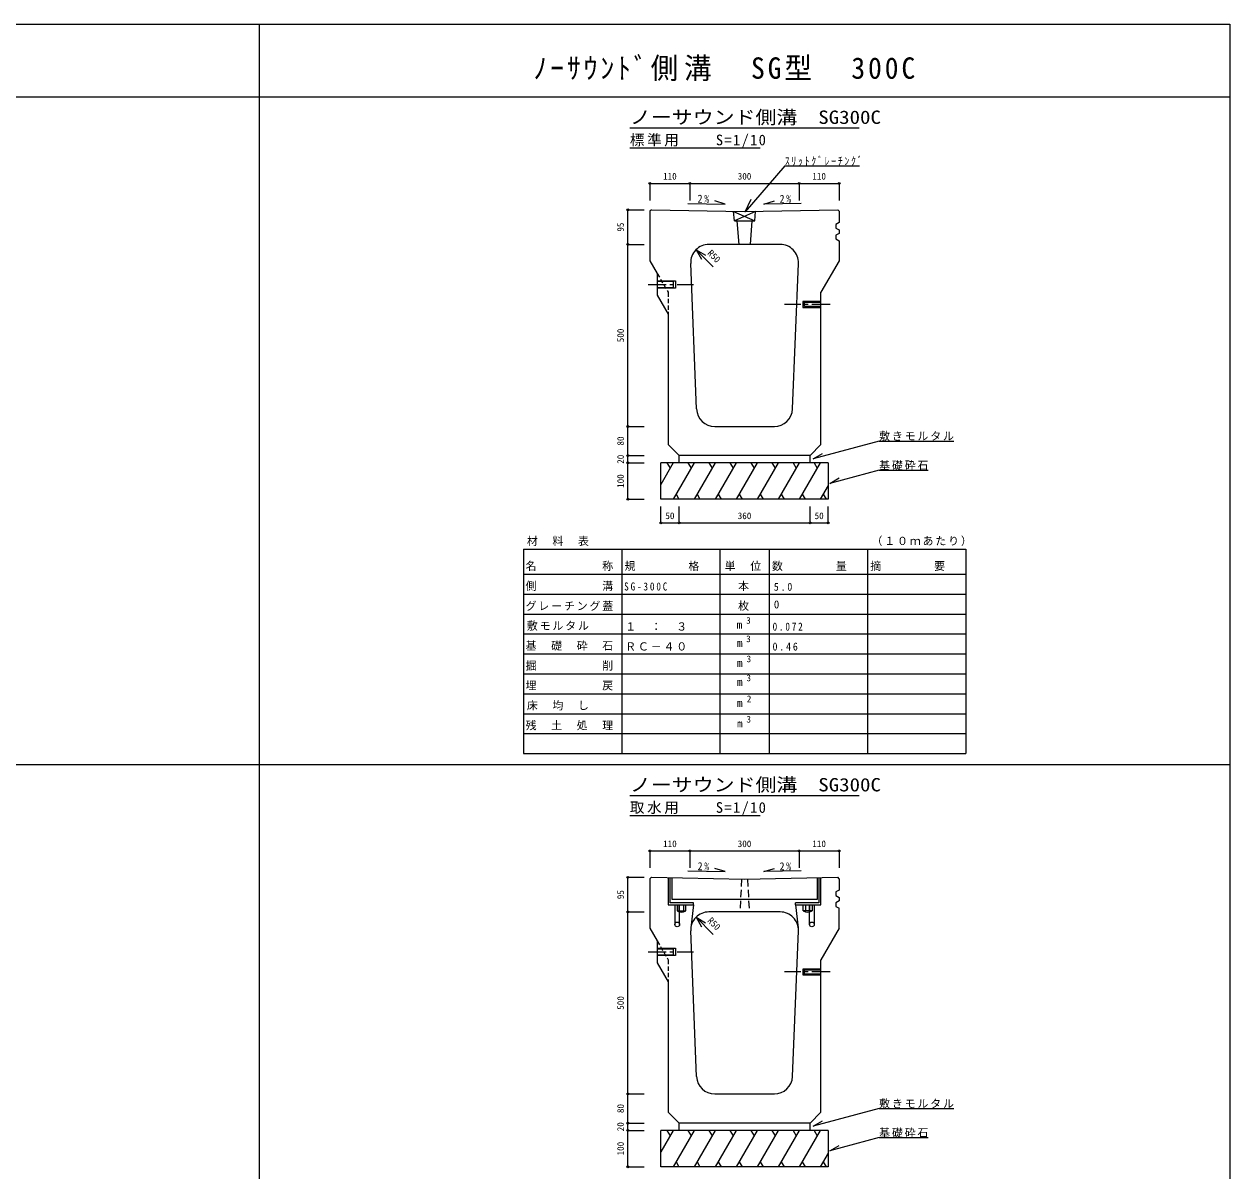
# Model space of a CAD drawing. Units: millimetres at full size, sheet at 1:10. Extents: x -5591 to 2409, y -2765 to 2935.
# Drawn here: x -903 to 2409, y -214 to 2935 of the extents above; entities that cross this region are included whole.
import ezdxf
from ezdxf.enums import TextEntityAlignment as Align

# ---------------------------------------------------------------- set-up
doc = ezdxf.new("R2010")
doc.units = ezdxf.units.MM
doc.header["$LTSCALE"] = 10
doc.header["$PDMODE"] = 32
doc.header["$PDSIZE"] = 5
for name, pattern in [('CHAIN1', [8, 5, -1, 1, -1]), ('DASHED1', [1.8, 1.2, -0.6]), ('DASHED2', [3, 2, -1])]:
    doc.linetypes.add(name, pattern=pattern)
doc.layers.add('0-0_通り芯', color=7, linetype='Continuous')
doc.styles.add('ＭＳ ゴシック', font='')
doc.styles.get('ＭＳ ゴシック').set_extended_font_data('MS Gothic')

msp = doc.modelspace()

# ---------------------------------------------------------------- linework, layer by layer
at = {"layer": '0-0_通り芯', "color": 2}
for p, q in [((-5590.73, 2935.48), (2409.27, 2935.48)), ((-257.39, 2935.48), (-257.39, -2764.52)), ((2409.27, 2935.48), (2409.27, -2764.52)), ((-5590.73, 2735.48), (2409.27, 2735.48)), ((-5590.73, 2735.48), (2409.27, 2735.48)), ((890.44, 516.15), (890.44, 500.15)), ((896.44, 500.15), (896.44, 516.15)), ((908.44, 516.15), (908.44, 500.15)), ((1237.44, 500.15), (1237.44, 516.15)), ((1261.44, 500.15), (1237.44, 500.15)), ((1243.44, 516.15), (1243.44, 500.15)), ((1255.44, 500.15), (1255.44, 516.15)), ((1261.44, 516.15), (1261.44, 500.15))]:
    msp.add_line(p, q, dxfattribs=at)
at = {"layer": '0-0_通り芯'}
for p, q in [((760.94, 2650.48), (1390.94, 2650.48)), ((760.94, 2595.48), (1118.44, 2595.48)), ((1186.8, 2546.4), (1391.8, 2546.4)), ((835.94, 2230.48), (885.94, 2230.48)), ((880.94, 2228.48), (835.94, 2228.48)), ((880.94, 2212.48), (880.94, 2228.48)), ((885.94, 2230.48), (885.94, 2210.48)), ((835.94, 2212.48), (880.94, 2212.48)), ((885.94, 2210.48), (835.94, 2210.48)), ((1235.94, 2173.48), (1235.94, 2157.48)), ((1285.94, 2173.48), (1235.94, 2173.48)), ((1235.94, 2157.48), (1285.94, 2157.48)), ((1240.94, 2171.48), (1285.94, 2171.48)), ((1240.94, 2159.48), (1240.94, 2171.48)), ((1285.94, 2159.48), (1240.94, 2159.48)), ((1445.71, 1790.26), (1264.21, 1741.62)), ((1445.71, 1790.26), (1650.71, 1790.26)), ((1264.21, 1741.62), (1290.19, 1756.62)), ((879.99, 1730.48), (845.94, 1671.5)), ((1305.94, 1730.48), (845.94, 1730.48)), ((862.69, 1730.48), (871.34, 1715.49)), ((937.72, 1730.48), (879.99, 1630.48)), ((895.94, 1730.48), (895.94, 1750.48)), ((920.42, 1730.48), (929.07, 1715.49)), ((995.46, 1730.48), (937.72, 1630.48)), ((978.16, 1730.48), (986.81, 1715.49)), ((1053.19, 1730.48), (995.46, 1630.48)), ((1035.89, 1730.48), (1044.54, 1715.49)), ((1110.93, 1730.48), (1053.19, 1630.48)), ((1093.63, 1730.48), (1102.28, 1715.49)), ((1168.66, 1730.48), (1110.93, 1630.48)), ((1151.36, 1730.48), (1160.01, 1715.49)), ((1226.4, 1730.48), (1168.66, 1630.48)), ((1209.1, 1730.48), (1217.75, 1715.49)), ((1284.13, 1730.48), (1226.4, 1630.48)), ((1255.94, 1730.48), (1255.94, 1750.48)), ((1266.83, 1730.48), (1275.48, 1715.49)), ((1445.71, 1710.45), (1580.71, 1710.45)), ((1305.94, 1668.25), (1284.13, 1630.48)), ((887.91, 1644.2), (895.83, 1630.48)), ((945.64, 1644.2), (953.56, 1630.48)), ((1003.38, 1644.2), (1011.3, 1630.48)), ((1061.11, 1644.2), (1069.03, 1630.48)), ((1118.85, 1644.2), (1126.77, 1630.48)), ((1176.58, 1644.2), (1184.51, 1630.48)), ((1234.32, 1644.2), (1242.24, 1630.48)), ((1292.05, 1644.2), (1299.98, 1630.48)), ((468.44, 1493.03), (1683.44, 1493.03)), ((468.44, 1493.03), (468.44, 1369.91)), ((738.44, 1493.03), (738.44, 1369.91)), ((1008.44, 1493.03), (1008.44, 1369.91)), ((1143.44, 1493.03), (1143.44, 1369.91)), ((1413.44, 1493.03), (1413.44, 1369.91)), ((1683.44, 1493.03), (1683.44, 1369.91)), ((468.44, 1424.63), (1683.44, 1424.63)), ((468.44, 1369.91), (1683.44, 1369.91)), ((468.44, 1369.91), (468.44, 932.15)), ((738.44, 1369.91), (738.44, 932.15)), ((1008.44, 1369.91), (1008.44, 932.15)), ((1143.44, 1369.91), (1143.44, 932.15)), ((1413.44, 1369.91), (1413.44, 932.15)), ((1683.44, 1369.91), (1683.44, 932.15)), ((468.44, 1315.19), (1683.44, 1315.19)), ((468.44, 1260.47), (1683.44, 1260.47)), ((468.44, 1205.75), (1683.44, 1205.75)), ((468.44, 1151.03), (1683.44, 1151.03)), ((468.44, 1096.31), (1683.44, 1096.31)), ((468.44, 1041.59), (1683.44, 1041.59)), ((468.44, 986.87), (1683.44, 986.87)), ((468.44, 932.15), (1683.44, 932.15)), ((553.94, 932.15), (1462.94, 932.15)), ((760.94, 817.15), (1390.94, 817.15)), ((760.94, 762.15), (1118.44, 762.15)), ((875.94, 591.05), (875.94, 532.15)), ((1275.94, 532.15), (1275.94, 591.05)), ((875.94, 532.15), (1275.94, 532.15)), ((835.94, 397.15), (885.94, 397.15)), ((880.94, 395.15), (835.94, 395.15)), ((835.94, 379.15), (880.94, 379.15)), ((885.94, 377.15), (835.94, 377.15)), ((880.94, 379.15), (880.94, 395.15)), ((885.94, 397.15), (885.94, 377.15)), ((1235.94, 340.15), (1235.94, 324.15)), ((1285.94, 340.15), (1235.94, 340.15)), ((1240.94, 338.15), (1285.94, 338.15)), ((1240.94, 326.15), (1240.94, 338.15)), ((1235.94, 324.15), (1285.94, 324.15)), ((1285.94, 326.15), (1240.94, 326.15)), ((1445.71, -43.08), (1264.21, -91.71)), ((1445.71, -43.08), (1650.71, -43.08)), ((895.94, -102.85), (895.94, -82.85)), ((1255.94, -102.85), (1255.94, -82.85)), ((1264.21, -91.71), (1290.19, -76.71)), ((879.99, -102.85), (845.94, -161.83)), ((1305.94, -102.85), (845.94, -102.85)), ((862.69, -102.85), (871.34, -117.84)), ((937.72, -102.85), (879.99, -202.85)), ((920.42, -102.85), (929.07, -117.84)), ((995.46, -102.85), (937.72, -202.85)), ((978.16, -102.85), (986.81, -117.84)), ((1053.19, -102.85), (995.46, -202.85)), ((1035.89, -102.85), (1044.54, -117.84)), ((1110.93, -102.85), (1053.19, -202.85)), ((1093.63, -102.85), (1102.28, -117.84)), ((1168.66, -102.85), (1110.93, -202.85)), ((1151.36, -102.85), (1160.01, -117.84)), ((1226.4, -102.85), (1168.66, -202.85)), ((1209.1, -102.85), (1217.75, -117.84)), ((1284.13, -102.85), (1226.4, -202.85)), ((1266.83, -102.85), (1275.48, -117.84)), ((1445.71, -122.88), (1580.71, -122.88)), ((1305.94, -165.09), (1284.13, -202.85)), ((887.91, -189.13), (895.83, -202.85)), ((945.64, -189.13), (953.56, -202.85)), ((1003.38, -189.13), (1011.3, -202.85)), ((1061.11, -189.13), (1069.03, -202.85)), ((1118.85, -189.13), (1126.77, -202.85)), ((1176.58, -189.13), (1184.51, -202.85)), ((1234.32, -189.13), (1242.24, -202.85)), ((1292.05, -189.13), (1299.98, -202.85))]:
    msp.add_line(p, q, dxfattribs=at)
at = {"layer": '0-0_通り芯', "color": 4}
for p, q in [((815.94, 2498), (925.94, 2498)), ((815.94, 2498), (815.94, 2451.49)), ((925.94, 2498), (925.94, 2451.49)), ((925.94, 2498), (1225.94, 2498)), ((1225.94, 2498), (1225.94, 2451.49)), ((1225.94, 2498), (1335.94, 2498)), ((1335.94, 2498), (1335.94, 2451.49)), ((754.94, 2330.48), (754.94, 2425.48)), ((754.94, 2425.48), (799.94, 2425.48)), ((754.94, 1830.48), (754.94, 2330.48)), ((754.94, 2330.48), (799.94, 2330.48)), ((989.63, 2268.83), (942.62, 2315.84)), ((942.62, 2315.84), (957.62, 2289.85)), ((942.62, 2315.84), (968.61, 2300.84)), ((754.94, 1750.48), (754.94, 1830.48)), ((754.94, 1830.48), (799.94, 1830.48)), ((754.94, 1730.48), (754.94, 1750.48)), ((754.94, 1750.48), (799.94, 1750.48)), ((754.94, 1630.48), (754.94, 1730.48)), ((754.94, 1730.48), (799.94, 1730.48)), ((754.94, 1630.48), (799.94, 1630.48)), ((845.94, 1565.48), (845.94, 1610.48)), ((895.94, 1565.48), (895.94, 1610.48)), ((1255.94, 1565.48), (1255.94, 1610.48)), ((1305.94, 1565.48), (1305.94, 1610.48)), ((845.94, 1565.48), (895.94, 1565.48)), ((895.94, 1565.48), (1255.94, 1565.48)), ((1255.94, 1565.48), (1305.94, 1565.48)), ((-5590.73, 902.15), (2409.27, 902.15)), ((815.94, 664.67), (925.94, 664.67)), ((815.94, 664.67), (815.94, 618.16)), ((925.94, 664.67), (925.94, 618.16)), ((925.94, 664.67), (1225.94, 664.67)), ((1225.94, 664.67), (1225.94, 618.16)), ((1225.94, 664.67), (1335.94, 664.67)), ((1335.94, 664.67), (1335.94, 618.16)), ((754.94, 497.15), (754.94, 592.15)), ((754.94, 592.15), (799.94, 592.15)), ((865.94, 591.25), (865.94, 516.15)), ((871.94, 522.15), (871.94, 591.13)), ((1279.94, 591.13), (1279.94, 522.15)), ((1285.94, 516.15), (1285.94, 591.25)), ((754.94, -2.85), (754.94, 497.15)), ((754.94, 497.15), (799.94, 497.15)), ((865.94, 516.15), (935.94, 516.15)), ((884.44, 516.15), (884.44, 462.65)), ((897.44, 462.65), (897.44, 516.15)), ((1215.94, 516.15), (1215.94, 522.15)), ((1279.94, 522.15), (1215.94, 522.15)), ((1215.94, 516.15), (1285.94, 516.15)), ((1254.44, 462.65), (1254.44, 516.15)), ((1267.44, 516.15), (1267.44, 462.65)), ((989.63, 435.5), (942.62, 482.5)), ((942.62, 482.5), (957.62, 456.52)), ((942.62, 482.5), (968.61, 467.5)), ((754.94, -82.85), (754.94, -2.85)), ((754.94, -2.85), (799.94, -2.85)), ((754.94, -102.85), (754.94, -82.85)), ((754.94, -82.85), (799.94, -82.85)), ((754.94, -202.85), (754.94, -102.85)), ((754.94, -102.85), (799.94, -102.85)), ((754.94, -202.85), (799.94, -202.85))]:
    msp.add_line(p, q, dxfattribs=at)
at = {"layer": '0-0_通り芯', "color": 3}
for p, q in [((819.94, 2425.48), (1075.94, 2420.48)), ((1047.94, 2395.48), (1045.94, 2420.88)), ((1045.94, 2420.88), (1103.94, 2395.48)), ((1105.94, 2420.88), (1047.94, 2395.48)), ((1075.94, 2420.48), (1331.94, 2425.48)), ((1103.94, 2395.48), (1105.94, 2420.88)), ((1335.94, 2421.48), (1331.94, 2425.48)), ((1335.94, 2421.48), (1331.94, 2425.48)), ((1335.94, 2421.48), (1335.94, 2390.48)), ((1047.94, 2395.48), (1103.94, 2395.48)), ((1060.94, 2330.48), (1055.94, 2395.48)), ((1095.94, 2395.48), (1090.94, 2330.48)), ((1335.94, 2390.48), (1326.94, 2385.48)), ((1326.94, 2385.48), (1326.94, 2375.48)), ((1326.94, 2375.48), (1335.94, 2370.48)), ((1335.94, 2360.48), (1326.94, 2355.48)), ((1326.94, 2355.48), (1326.94, 2345.48)), ((1335.94, 2370.48), (1335.94, 2360.48)), ((1173.9, 2330.48), (977.98, 2330.48)), ((1326.94, 2345.48), (1335.94, 2340.48)), ((1335.94, 2340.48), (1335.94, 2285.48)), ((815.94, 2285.48), (835.94, 2250.84)), ((944.02, 1878.48), (928.02, 2278.48)), ((1207.86, 1878.48), (1223.86, 2278.48)), ((1335.94, 2285.48), (1285.94, 2198.88)), ((835.94, 2250.84), (835.94, 2190.84)), ((835.94, 2190.84), (865.94, 2138.88)), ((865.94, 2138.88), (865.94, 1780.48)), ((993.98, 1830.48), (1157.9, 1830.48)), ((895.94, 1750.48), (865.94, 1780.48)), ((1255.94, 1750.48), (895.94, 1750.48)), ((1335.94, 588.15), (1331.94, 592.15)), ((1335.94, 588.15), (1331.94, 592.15)), ((1335.94, 588.15), (1335.94, 557.15)), ((1335.94, 557.15), (1326.94, 552.15)), ((1326.94, 552.15), (1326.94, 542.15)), ((1326.94, 542.15), (1335.94, 537.15)), ((1335.94, 537.15), (1335.94, 527.15)), ((935.94, 516.15), (928.34, 453.13)), ((1173.9, 497.15), (977.98, 497.15)), ((1215.94, 516.15), (1223.54, 453.13)), ((1335.94, 527.15), (1326.94, 522.15)), ((1326.94, 522.15), (1326.94, 512.15)), ((1326.94, 512.15), (1335.94, 507.15)), ((1335.94, 452.15), (1335.94, 507.15)), ((815.94, 452.15), (835.94, 417.51)), ((944.02, 45.15), (928.02, 445.15)), ((1207.86, 45.15), (1223.86, 445.15)), ((1335.94, 452.15), (1285.94, 365.54)), ((835.94, 417.51), (835.94, 357.51)), ((835.94, 357.51), (865.94, 305.54)), ((865.94, 305.54), (865.94, -52.85)), ((993.98, -2.85), (1157.9, -2.85)), ((895.94, -82.85), (865.94, -52.85)), ((1255.94, -82.85), (895.94, -82.85))]:
    msp.add_line(p, q, dxfattribs=at)
at = {"layer": '0-0_通り芯', "linetype": 'CHAIN1'}
for p, q in [((810.94, 2220.48), (935.94, 2220.48)), ((1310.94, 2165.48), (1185.94, 2165.48)), ((810.94, 387.15), (935.94, 387.15)), ((1310.94, 332.15), (1185.94, 332.15))]:
    msp.add_line(p, q, dxfattribs=at)
at = {"layer": '0-0_通り芯', "color": 3, "linetype": 'DASHED1'}
for p, q in [((835.94, 2250.84), (865.94, 2198.88)), ((865.94, 2198.88), (865.94, 2138.88)), ((865.94, 2198.88), (865.94, 2138.88)), ((835.94, 417.51), (865.94, 365.54)), ((865.94, 365.54), (865.94, 305.54)), ((865.94, 365.54), (865.94, 305.54))]:
    msp.add_line(p, q, dxfattribs=at)
at = {"layer": '0-0_通り芯', "color": 3, "linetype": 'DASHED2'}
for p, q in [((1067.94, 587.3), (1062.94, 497.15)), ((1083.94, 587.3), (1088.94, 497.15))]:
    msp.add_line(p, q, dxfattribs=at)
at = {"layer": '0-0_通り芯'}
for points in [[(1186.8, 2546.4), (1077.69, 2420.34), (1093.77, 2454.7)], [(919.97, 2443.24), (1022.86, 2441.42), (994.02, 2449.7)], [(1231.91, 2443.24), (1129.02, 2441.42), (1157.86, 2449.7)], [(1305.94, 1730.48), (1305.94, 1630.48), (845.94, 1630.48), (845.94, 1730.48)], [(1445.71, 1710.45), (1309.83, 1674.04), (1335.81, 1689.04)], [(919.97, 609.91), (1022.86, 608.09), (994.02, 616.37)], [(1231.91, 609.91), (1129.02, 608.09), (1157.85, 616.37)], [(1305.94, -102.85), (1305.94, -202.85), (845.94, -202.85), (845.94, -102.85)], [(1445.71, -122.88), (1309.83, -159.29), (1335.81, -144.29)]]:
    msp.add_lwpolyline(points, dxfattribs=at)
at = {"layer": '0-0_通り芯', "color": 3}
for points in [[(819.94, 2425.48), (815.94, 2421.48), (815.94, 2285.48)], [(1255.94, 1750.48), (1285.94, 1780.48), (1285.94, 2198.88)], [(819.94, 592.15), (815.94, 588.15), (815.94, 452.15)], [(819.94, 592.15), (1075.94, 587.15), (1331.94, 592.15)], [(1255.94, -82.85), (1285.94, -52.85), (1285.94, 365.54)]]:
    msp.add_lwpolyline(points, dxfattribs=at)
at = {"layer": '0-0_通り芯', "color": 4}
msp.add_lwpolyline([(935.94, 516.15), (935.94, 522.15), (871.94, 522.15)], dxfattribs=at)
at = {"layer": '0-0_通り芯', "color": 2}
msp.add_lwpolyline([(890.44, 500.15), (914.44, 500.15), (914.44, 516.15)], dxfattribs=at)
at = {"layer": '0-0_通り芯', "color": 4}
for centre in [(890.94, 462.65), (1260.94, 462.65)]:
    msp.add_circle(centre, 6.5, dxfattribs=at)
at = {"layer": '0-0_通り芯', "color": 3}
for centre, start, end in [((977.98, 2280.48), 90, 182.29061), ((1173.9, 2280.48), 357.70947, 90), ((993.98, 1880.48), 182.29061, 270), ((1157.9, 1880.48), 270, 357.70947), ((977.98, 447.15), 90, 182.29061), ((1173.9, 447.15), 357.70947, 90), ((993.98, 47.15), 182.29061, 270), ((1157.9, 47.15), 270, 357.70947)]:
    msp.add_arc(centre, 50, start, end, dxfattribs=at)
at = {"layer": '0-0_通り芯', "color": 2}
for centre in [(902.44, 516.15), (1249.44, 516.15)]:
    msp.add_arc(centre, 20, 233.1301, 306.8699, dxfattribs=at)
at = {"layer": '0-0_通り芯', "color": 4}
for p in [(815.94, 2498), (925.94, 2498), (1225.94, 2498), (1335.94, 2498), (754.94, 2425.48), (754.94, 2330.48), (754.94, 1830.48), (754.94, 1750.48), (754.94, 1730.48), (754.94, 1630.48), (845.94, 1565.48), (895.94, 1565.48), (1255.94, 1565.48), (1305.94, 1565.48), (815.94, 664.67), (925.94, 664.67), (1225.94, 664.67), (1335.94, 664.67), (754.94, 592.15), (754.94, 497.15), (754.94, -2.85), (754.94, -82.85), (754.94, -102.85), (754.94, -202.85)]:
    msp.add_point(p, dxfattribs=at)

# ---------------------------------------------------------------- texts
at = {"layer": '0-0_通り芯', "color": 3, "style": 'ＭＳ ゴシック', "width": 1.15}
for p in [(760.94, 2650.48), (760.94, 817.15)]:
    msp.add_text('ノーサウンド側溝\u3000SG300C', height=36.66, dxfattribs=at).set_placement(p, align=Align.BOTTOM_LEFT)
at = {"layer": '0-0_通り芯', "color": 4, "style": 'ＭＳ ゴシック'}
for s, p in [('110', (852.19, 2503)), ('300', (1057.19, 2503)), ('110', (1262.19, 2503)), ('50', (858.44, 1570.48)), ('360', (1057.19, 1570.48)), ('50', (1268.44, 1570.48)), ('3', (1080.46, 1283.09)), ('3', (1080.46, 1232.47)), ('3', (1081.63, 1177.41)), ('3', (1081.36, 1125.15)), ('2', (1082.26, 1067.63)), ('3', (1081.36, 1011.54)), ('110', (852.19, 669.67)), ('300', (1057.19, 669.67)), ('110', (1262.19, 669.67))]:
    msp.add_text(s, height=18.33, dxfattribs=at).set_placement(p, align=Align.BOTTOM_LEFT)
for s, rotation, p in [('95', 90, (749.94, 2365.48)), ('R50', 315, (968.61, 2300.84)), ('500', 90, (749.94, 2061.73)), ('80', 90, (749.94, 1777.98)), ('20', 90, (749.94, 1727.98)), ('100', 90, (749.94, 1661.73)), ('95', 90, (749.94, 532.15)), ('R50', 315, (968.61, 467.5)), ('500', 90, (749.94, 228.4)), ('80', 90, (749.94, -55.35)), ('20', 90, (749.94, -105.35)), ('100', 90, (749.94, -171.6))]:
    msp.add_text(s, height=18.33, rotation=rotation, dxfattribs=at).set_placement(p, align=Align.BOTTOM_LEFT)
at = {"layer": '0-0_通り芯', "style": 'ＭＳ ゴシック'}
for s, p in [('0', (1156.44, 1324.13)), ('m', (1054.36, 1268.72)), ('m', (1055.26, 1218.11)), ('m', (1055.26, 1163.39)), ('m', (1055.26, 1111.4)), ('m', (1055.35, 1053.26)), ('m', (1055.53, 997.18))]:
    msp.add_text(s, height=21.99, dxfattribs=at).set_placement(p, align=Align.BOTTOM_LEFT)
at = {"layer": '0-0_通り芯', "color": 2, "insert": (495.95, 2778.98), "char_height": 58.65, "attachment_point": 7, "style": 'ＭＳ ゴシック'}
msp.add_mtext('\\T1.21;\\W0.95;ﾉｰｻｳﾝﾄﾞ側溝\u3000SG型\u3000300C', dxfattribs=at)
at = {"layer": '0-0_通り芯', "attachment_point": 7, "style": 'ＭＳ ゴシック'}
for s, insert, char_height in [('\\T1.18;標準用\u3000\u3000S=1/10', (760.94, 2595.48), 29.33), ('\\T1.39;\\W0.85;ｽﾘｯﾄｸﾞﾚｰﾁﾝｸﾞ', (1186.8, 2546.4), 21.99), ('\\T1.17;敷きモルタル', (1445.71, 1790.26), 21.99), ('\\T1.17;基礎砕石', (1445.71, 1710.45), 21.99), ('\\T1.17;材\u3000料\u3000表', (477.94, 1501.97), 21.99), ('\\T1.17;（１０ｍあたり）', (1424.69, 1501.97), 21.99), ('\\T1.17;名\u3000\u3000\u3000\u3000\u3000称', (474.44, 1433.57), 21.99), ('\\T1.17;規\u3000\u3000\u3000\u3000格', (746.19, 1433.57), 21.99), ('\\T1.17;単\u3000位', (1021.44, 1433.57), 21.99), ('\\T1.17;数\u3000\u3000\u3000\u3000量', (1151.19, 1433.57), 21.99), ('\\T1.17;摘\u3000\u3000\u3000\u3000要', (1421.19, 1433.57), 21.99), ('\\T1.17;側\u3000\u3000\u3000\u3000\u3000溝', (474.44, 1378.85), 21.99), ('\\T1.39;\\W0.85;SG-300C', (745.19, 1379.64), 21.99), ('\\T1.17;\u3000本', (1023.19, 1378.85), 21.99), ('\\T1.38;\\W0.9;5.0', (1156.44, 1378.85), 21.99), ('\\T1.17;グレーチング蓋', (474.44, 1324.13), 21.99), ('\\T1.17;\u3000枚', (1023.19, 1324.13), 21.99), ('\\T1.17;敷モルタル', (477.94, 1269.41), 21.99), ('\\T1.17;１\u3000：\u3000３', (747.94, 1269.41), 21.99), ('\\T1.38;\\W0.85;0.072', (1152.94, 1269.41), 21.99), ('\\T1.17;基\u3000礎\u3000砕\u3000石', (474.44, 1214.69), 21.99), ('\\T1.17;ＲＣ－４０', (747.94, 1214.69), 21.99), ('\\T1.38;\\W0.9;0.46', (1152.94, 1214.69), 21.99), ('\\T1.17;掘\u3000\u3000\u3000\u3000\u3000削', (474.44, 1159.97), 21.99), ('\\T1.17;埋\u3000\u3000\u3000\u3000\u3000戻', (474.44, 1105.25), 21.99), ('\\T1.17;床\u3000均\u3000し', (477.94, 1050.53), 21.99), ('\\T1.17;残\u3000土\u3000処\u3000理', (474.44, 995.81), 21.99), ('\\T1.18;取水用\u3000\u3000S=1/10', (760.94, 762.15), 29.33), ('\\T1.17;敷きモルタル', (1445.71, -43.08), 21.99), ('\\T1.17;基礎砕石', (1445.71, -122.88), 21.99)]:
    msp.add_mtext(s, dxfattribs=dict(at, insert=insert, char_height=char_height))
at = {"layer": '0-0_通り芯', "char_height": 21.99, "attachment_point": 7, "style": 'ＭＳ ゴシック'}
for insert, rotation in [((946.89, 2444.79), 358.986), ((1172.49, 2444.22), 1.014), ((946.89, 611.46), 358.986), ((1172.49, 610.88), 1.014)]:
    msp.add_mtext('\\T1.36;\\W0.9;2%', dxfattribs=dict(at, insert=insert, rotation=rotation))

doc.saveas('drawing.dxf')
